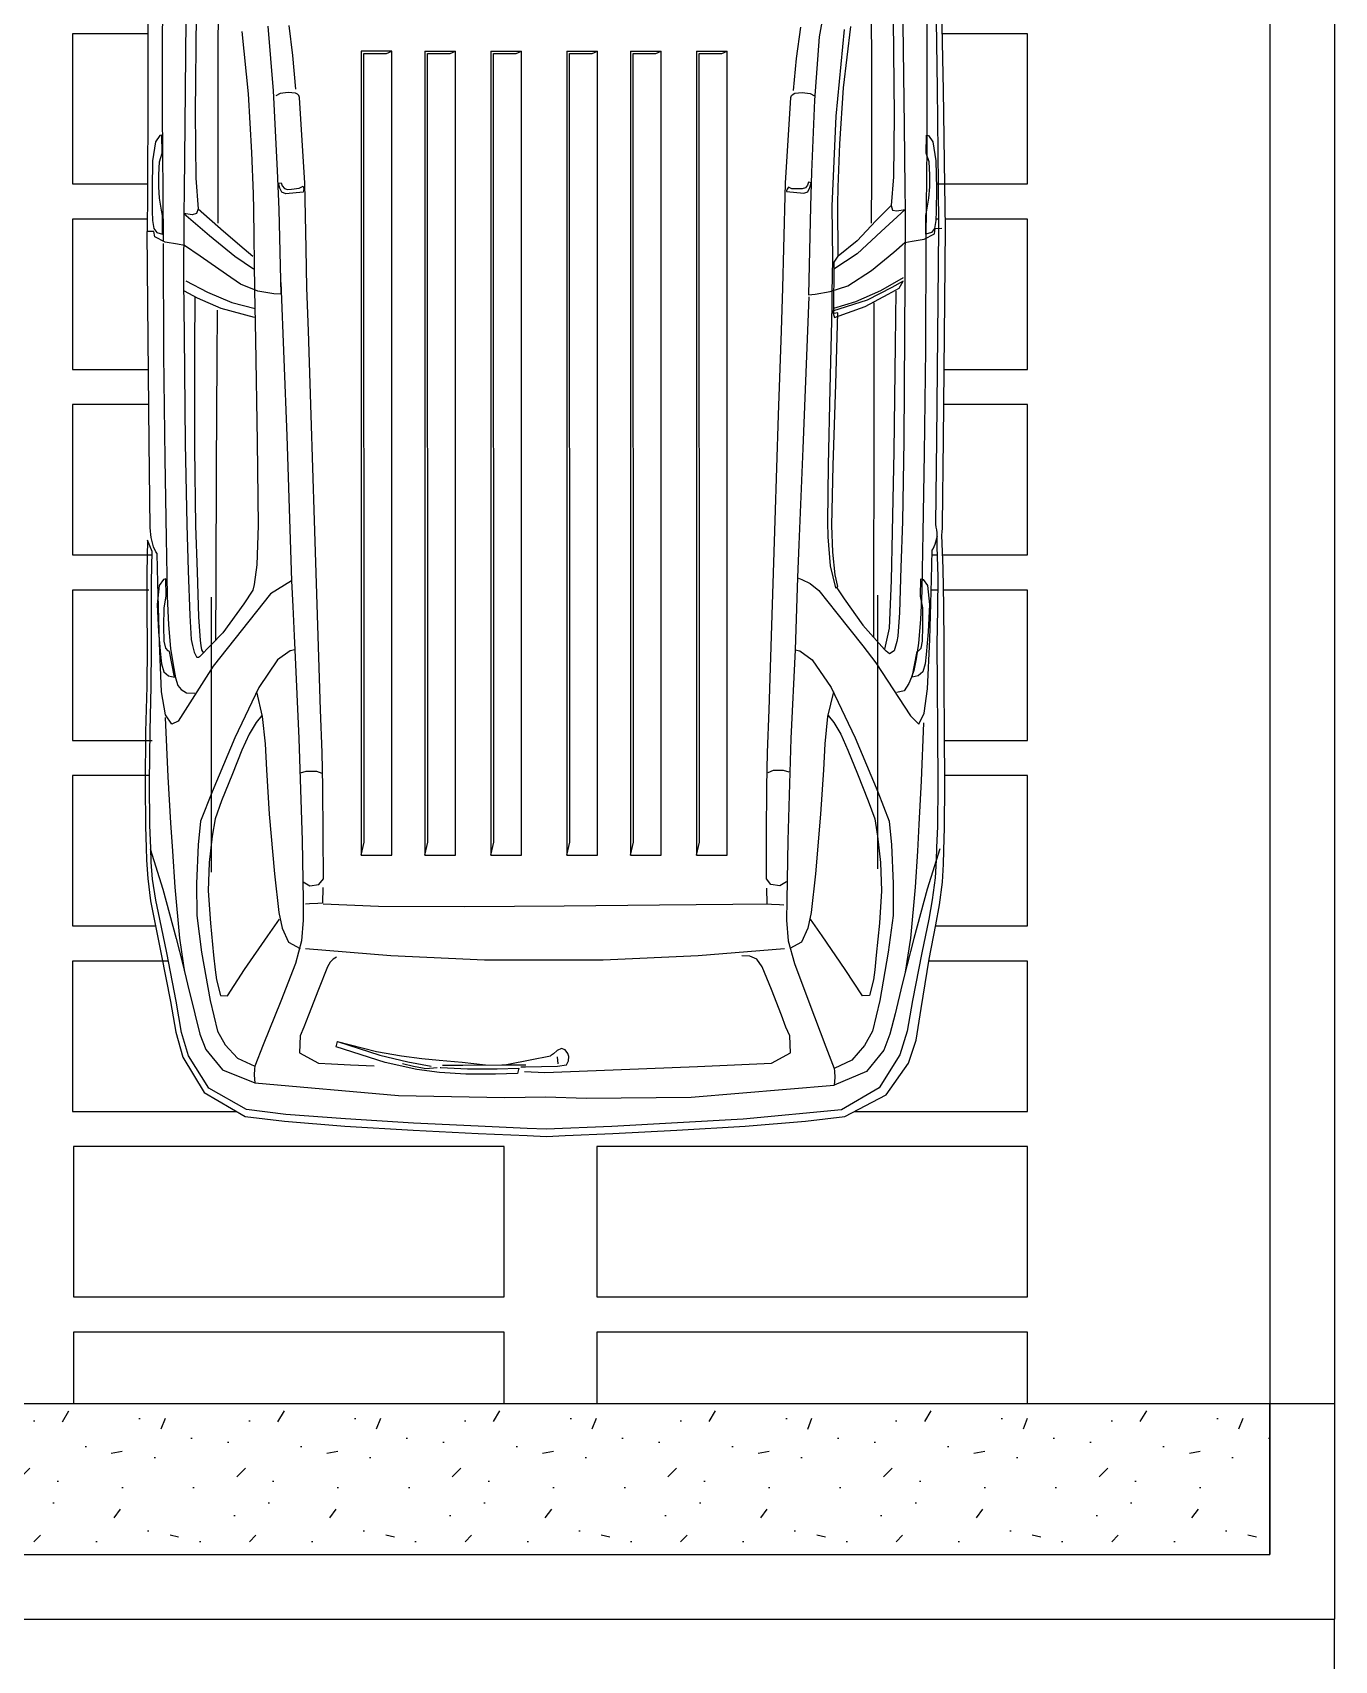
# Model space of a CAD drawing. Header units: millimetres. Extents: x -336 to -33, y -135 to 770.
# Drawn here: x -170.47 to -164.43, y 703.36 to 710.91 of the extents above; entities that cross this region are included whole.
import ezdxf

# ---------------------------------------------------------------- set-up
doc = ezdxf.new("R2010")
doc.units = ezdxf.units.MM
doc.header["$LTSCALE"] = 50
doc.header["$MEASUREMENT"] = 0
doc.layers.get('0').update_dxf_attribs({"linetype": 'CONTINUOUS'})
doc.layers.add('-HIDRO', color=8, linetype='CONTINUOUS')

# ---------------------------------------------------------------- blocks, each defined once
blk = doc.blocks.new('Austin Mini dessus')
at = {"color": 8, "flags": 128}
for points in [[(1.3693, 3.7967), (1.6304, 3.7968)], [(1.6304, 3.7968), (1.8484, 3.7979)], [(1.717, 3.7694), (1.7313, 3.7792)], [(1.7313, 3.7792), (1.7757, 3.7861)], [(1.7757, 3.7861), (1.8394, 3.7873)], [(1.8394, 3.7873), (1.8918, 3.7867)], [(1.8484, 3.7979), (1.9397, 3.7986)], [(1.8918, 3.7867), (1.9135, 3.786)], [(1.9135, 3.786), (1.9326, 3.7832)], [(1.9326, 3.7832), (1.942, 3.7759)], [(2.1078, 3.7972), (1.9397, 3.7986)], [(1.9397, 3.7828), (1.9397, 3.798)], [(1.952, 3.781), (1.9397, 3.7828)], [(1.942, 3.7759), (1.9455, 3.763)], [(1.9641, 3.7571), (1.952, 3.781)], [(2.4284, 3.7942), (2.1078, 3.7972)], [(2.6259, 3.7916), (2.4284, 3.7942)], [(2.6343, 3.7911), (2.6259, 3.7916)], [(2.642, 3.7903), (2.6343, 3.7911)], [(2.649, 3.7893), (2.642, 3.7903)], [(2.6704, 3.7837), (2.649, 3.7893)], [(2.6551, 3.7981), (2.7306, 3.7997)], [(2.6814, 3.7868), (2.6551, 3.7981)], [(2.6822, 3.7782), (2.6704, 3.7837)], [(2.7507, 3.7887), (2.6814, 3.7868)], [(2.6858, 3.7757), (2.6822, 3.7782)], [(2.7538, 3.7741), (2.6858, 3.7757)], [(2.7306, 3.7997), (2.8147, 3.7991)], [(2.8237, 3.7886), (2.7507, 3.7887)], [(2.7598, 3.7709), (2.8041, 3.7753)], [(2.8041, 3.7753), (2.8678, 3.772)], [(2.8147, 3.7991), (2.9021, 3.7984)], [(2.9048, 3.7882), (2.8237, 3.7886)], [(2.9021, 3.7984), (2.9944, 3.7997)], [(2.9951, 3.7894), (2.9048, 3.7882)], [(2.9944, 3.7997), (3.0997, 3.8021)], [(3.0966, 3.7917), (2.9951, 3.7894)], [(3.2164, 3.793), (3.0966, 3.7917)], [(3.0997, 3.8021), (3.2215, 3.8034)], [(3.316, 3.7921), (3.2164, 3.793)], [(3.2215, 3.8034), (3.3188, 3.8025)], [(3.3693, 3.7904), (3.316, 3.7921)], [(3.3188, 3.8025), (3.3675, 3.8008)], [(3.3675, 3.8008), (3.3972, 3.7998)], [(3.4015, 3.7895), (3.3693, 3.7904)], [(3.3706, 3.7916), (3.4639, 3.7624)], [(3.3972, 3.7998), (3.439, 3.7972)], [(3.4406, 3.7862), (3.4015, 3.7895)], [(3.439, 3.7972), (3.4912, 3.7905)], [(3.4894, 3.7783), (3.4406, 3.7862)], [(3.5334, 3.7691), (3.4894, 3.7783)], [(3.4912, 3.7905), (3.5375, 3.7819)], [(3.5375, 3.7819), (3.6147, 3.7659)], [(1.3135, 3.7616), (1.4923, 3.7636)], [(1.4923, 3.7636), (1.6691, 3.7637)], [(1.6691, 3.7637), (1.7492, 3.7633)], [(1.716, 3.7644), (1.717, 3.7694)], [(1.7576, 3.764), (1.716, 3.7644)], [(1.7492, 3.7633), (1.9626, 3.7616)], [(1.7781, 3.7702), (1.7576, 3.764)], [(1.8082, 3.7719), (1.7781, 3.7702)], [(1.8354, 3.7719), (1.8082, 3.7719)], [(1.8622, 3.7696), (1.8354, 3.7719)], [(1.8896, 3.7653), (1.8622, 3.7696)], [(1.9022, 3.763), (1.8896, 3.7653)], [(1.9455, 3.763), (1.9022, 3.763)], [(1.9688, 3.7285), (1.9641, 3.7571)], [(1.9674, 3.7618), (2.2252, 3.7604)], [(2.2252, 3.7604), (2.4664, 3.7574)], [(2.4664, 3.7574), (2.6503, 3.7544)], [(2.6503, 3.7544), (2.7365, 3.753)], [(2.7365, 3.753), (2.7855, 3.7519)], [(2.7449, 3.7554), (2.7458, 3.7609)], [(2.7845, 3.7544), (2.7449, 3.7554)], [(2.7458, 3.7609), (2.7598, 3.7709)], [(2.8931, 3.7702), (2.7538, 3.7741)], [(2.8122, 3.7594), (2.7845, 3.7544)], [(2.7855, 3.7519), (2.851, 3.7488)], [(2.8551, 3.7596), (2.8122, 3.7594)], [(2.851, 3.7488), (2.9058, 3.7442)], [(2.8891, 3.7588), (2.8551, 3.7596)], [(2.8678, 3.772), (2.9199, 3.7677)], [(2.9053, 3.7556), (2.8891, 3.7588)], [(3.0069, 3.7651), (2.8931, 3.7702)], [(2.9118, 3.7497), (2.9053, 3.7556)], [(2.9058, 3.7442), (2.9441, 3.7386)], [(2.913, 3.7465), (2.9118, 3.7497)], [(2.9725, 3.7349), (2.913, 3.7465)], [(2.9199, 3.7677), (2.9416, 3.7655)], [(2.9416, 3.7655), (2.9606, 3.76)], [(2.9441, 3.7386), (2.9744, 3.7329)], [(2.9606, 3.76), (2.9698, 3.7493)], [(2.9698, 3.7493), (2.9725, 3.7349)], [(3.0599, 3.7557), (3.0069, 3.7651)], [(3.0819, 3.7412), (3.0599, 3.7557)], [(3.0661, 3.7568), (3.2036, 3.7505)], [(3.0743, 3.7267), (3.0819, 3.7412)], [(3.2036, 3.7505), (3.3106, 3.7441)], [(3.3106, 3.7441), (3.3759, 3.7402)], [(3.3759, 3.7402), (3.4593, 3.7344)], [(3.4639, 3.7624), (3.5784, 3.7316)], [(3.6119, 3.753), (3.5334, 3.7691)], [(3.7239, 3.7317), (3.6119, 3.753)], [(3.6147, 3.7659), (3.7245, 3.7448)], [(3.7245, 3.7448), (3.7958, 3.7324)], [(1.4484, 3.7087), (1.6921, 3.7115)], [(1.6921, 3.7115), (1.8449, 3.713)], [(1.8449, 3.713), (1.8979, 3.7134)], [(1.8979, 3.7134), (2.0543, 3.714)], [(1.8979, 3.7134), (1.9484, 3.6539)], [(1.9009, 3.6943), (1.8979, 3.7134)], [(1.9715, 3.7117), (1.9688, 3.7285)], [(1.9964, 3.6756), (1.9715, 3.7117)], [(2.0537, 3.7091), (2.0796, 3.6584)], [(2.0543, 3.714), (2.1798, 3.7129)], [(2.094, 3.6816), (2.0773, 3.7122)], [(2.1798, 3.7129), (2.4309, 3.7103)], [(2.4309, 3.7103), (2.6188, 3.7069)], [(2.6188, 3.7069), (2.7259, 3.7034)], [(2.7259, 3.7034), (2.8298, 3.6998)], [(2.8298, 3.6998), (2.8852, 3.6963)], [(2.9469, 3.6452), (3.0743, 3.7267)], [(2.9744, 3.7329), (2.9916, 3.7274)], [(2.9916, 3.7274), (3.001, 3.7198)], [(3.001, 3.7198), (3.0087, 3.7071)], [(3.0087, 3.7071), (3.01, 3.6884)], [(3.4593, 3.7344), (3.5777, 3.7235)], [(3.5777, 3.7235), (3.6563, 3.7118)], [(3.5784, 3.7316), (3.6421, 3.7153)], [(3.6421, 3.7153), (3.6846, 3.7048)], [(3.6846, 3.7048), (3.7528, 3.688)], [(3.7964, 3.7192), (3.7239, 3.7317)], [(3.7958, 3.7324), (3.8536, 3.716)], [(3.8504, 3.7028), (3.7964, 3.7192)], [(3.9251, 3.6552), (3.8504, 3.7028)], [(3.8536, 3.716), (3.9358, 3.6662)], [(1.4355, 3.6849), (1.6643, 3.6871)], [(1.6643, 3.6871), (1.816, 3.6859)], [(1.816, 3.6859), (1.8868, 3.6804)], [(1.8868, 3.6804), (1.8979, 3.6843)], [(1.8868, 3.6804), (1.9382, 3.6219)], [(1.8979, 3.6843), (1.9009, 3.6943)], [(2.0389, 3.6143), (1.9964, 3.6756)], [(2.0918, 3.6884), (2.2083, 3.6887)], [(2.1175, 3.6272), (2.094, 3.6816)], [(2.2083, 3.6887), (2.4426, 3.6885)], [(2.4426, 3.6885), (2.6215, 3.6864)], [(2.6215, 3.6864), (2.7286, 3.6829)], [(2.7286, 3.6829), (2.8326, 3.6793)], [(2.8326, 3.6793), (2.8879, 3.6758)], [(2.8698, 3.6229), (2.9257, 3.6769)], [(2.8852, 3.6963), (2.8995, 3.6935)], [(2.8879, 3.6758), (2.8994, 3.674)], [(2.8994, 3.674), (2.9094, 3.6722)], [(2.8995, 3.6935), (2.9148, 3.6898)], [(2.9094, 3.6722), (2.9171, 3.6679)], [(2.9148, 3.6898), (2.9254, 3.6845)], [(2.9269, 3.6823), (2.9254, 3.6845)], [(2.9257, 3.6769), (2.9271, 3.6797)], [(2.9271, 3.6797), (2.9269, 3.6823)], [(3.2381, 3.6482), (3.3067, 3.6745)], [(3.3067, 3.6745), (3.361, 3.68)], [(3.361, 3.68), (3.4507, 3.6839)], [(3.4507, 3.6839), (3.525, 3.6834)], [(3.525, 3.6834), (3.6102, 3.6722)], [(3.6102, 3.6722), (3.7219, 3.6526)], [(3.7528, 3.688), (3.8, 3.6763)], [(3.8, 3.6763), (3.8361, 3.6624)], [(3.8361, 3.6624), (3.8831, 3.6237)], [(3.9358, 3.6662), (3.9909, 3.5714)], [(1.2235, 3.6328), (1.5547, 3.6348)], [(1.5547, 3.6348), (1.8149, 3.6349)], [(1.8149, 3.6349), (1.9203, 3.6346)], [(1.9484, 3.6539), (1.9968, 3.5949)], [(2.0796, 3.6584), (2.1036, 3.6021)], [(2.1391, 3.55), (2.1175, 3.6272)], [(2.1218, 3.6365), (2.2347, 3.637)], [(2.2347, 3.637), (2.4865, 3.6382)], [(2.4865, 3.6382), (2.7473, 3.6393)], [(2.7473, 3.6393), (2.8869, 3.6399)], [(2.7793, 3.5129), (2.9469, 3.6452)], [(2.7871, 3.6502), (3.4246, 3.6502)], [(3.1134, 3.5955), (3.2381, 3.6482)], [(3.1969, 3.6007), (3.2592, 3.6259)], [(3.2592, 3.6259), (3.3014, 3.6408)], [(3.3014, 3.6408), (3.3411, 3.6477)], [(3.3411, 3.6477), (3.4025, 3.6546)], [(3.4025, 3.6546), (3.4682, 3.6568)], [(3.4682, 3.6568), (3.5432, 3.6518)], [(3.5432, 3.6518), (3.6174, 3.6446)], [(3.6174, 3.6446), (3.651, 3.6408)], [(3.651, 3.6408), (3.6741, 3.6378)], [(3.6741, 3.6378), (3.7107, 3.6285)], [(3.7107, 3.6285), (3.7113, 3.6124)], [(3.7219, 3.6526), (3.793, 3.6355)], [(3.793, 3.6355), (3.8251, 3.6178)], [(3.8831, 3.6237), (3.9133, 3.5491)], [(3.9748, 3.5682), (3.9251, 3.6552)], [(1.9382, 3.6219), (1.9794, 3.5737)], [(1.9968, 3.5949), (2.0262, 3.5518)], [(2.0615, 3.5818), (2.0389, 3.6143)], [(2.1036, 3.6021), (2.1179, 3.5483)], [(2.8029, 3.5745), (2.8698, 3.6229)], [(2.9962, 3.5397), (3.1134, 3.5955)], [(3.1417, 3.5787), (3.1969, 3.6007)], [(3.7113, 3.6124), (3.6503, 3.5725)], [(3.8251, 3.6178), (3.8563, 3.5892)], [(3.8563, 3.5892), (3.8742, 3.5491)], [(1.4755, 3.5794), (1.6204, 3.564)], [(1.6204, 3.564), (1.7565, 3.5569)], [(1.7565, 3.5569), (1.8523, 3.5529)], [(1.8523, 3.5529), (1.8885, 3.5517)], [(1.8885, 3.5517), (2.0756, 3.55)], [(1.9794, 3.5737), (1.9962, 3.5536)], [(2.0778, 3.5418), (2.0615, 3.5818)], [(2.0756, 3.55), (2.1906, 3.5477)], [(2.712, 3.5443), (2.7579, 3.5502)], [(2.7579, 3.5502), (2.7705, 3.5534)], [(2.7705, 3.5534), (2.8029, 3.5745)], [(3.0778, 3.5457), (3.1044, 3.562)], [(3.1044, 3.562), (3.1417, 3.5787)], [(3.6503, 3.5725), (3.5724, 3.5187)], [(3.8253, 3.5293), (3.8742, 3.5491)], [(3.8742, 3.5491), (3.8804, 3.5498)], [(3.8804, 3.5498), (3.8953, 3.5506)], [(3.8953, 3.5506), (3.9133, 3.5491)], [(3.9133, 3.5491), (3.9421, 3.2156)], [(3.9862, 3.4773), (3.9748, 3.5682)], [(3.9909, 3.5714), (4.0023, 3.48)], [(1.4635, 3.5186), (1.6129, 3.5061)], [(2.0837, 3.5046), (2.0778, 3.5418)], [(2.1906, 3.5477), (2.4267, 3.5434)], [(2.4267, 3.5434), (2.6206, 3.5411)], [(2.6206, 3.5411), (2.712, 3.5443)], [(2.7489, 3.4635), (2.7793, 3.5129)], [(2.9326, 3.496), (2.9962, 3.5397)], [(3.0068, 3.545), (3.0636, 3.5315)], [(3.0618, 3.5326), (3.0778, 3.5457)], [(3.0636, 3.5315), (3.1275, 3.5247)], [(3.1275, 3.5247), (3.1878, 3.5219)], [(3.1878, 3.5219), (3.29, 3.5153)], [(3.29, 3.5153), (3.4288, 3.5036)], [(3.5724, 3.5187), (3.5339, 3.4917)], [(3.7236, 3.4885), (3.8253, 3.5293)], [(1.6129, 3.5061), (1.7979, 3.497)], [(1.6169, 3.4714), (1.619, 3.4901)], [(1.619, 3.4901), (1.6245, 3.4999)], [(1.7979, 3.497), (1.8885, 3.4935)], [(1.8276, 3.494), (1.8263, 3.4879)], [(1.8263, 3.4879), (1.8336, 3.4853)], [(1.8388, 3.4912), (1.8276, 3.494)], [(1.8336, 3.4853), (1.8396, 3.4804)], [(1.8484, 3.4859), (1.8388, 3.4912)], [(1.8396, 3.4804), (1.8416, 3.4732)], [(1.8416, 3.4732), (1.8409, 3.4637)], [(1.8478, 3.437), (1.8517, 3.4767)], [(1.8517, 3.4767), (1.8484, 3.4859)], [(1.8885, 3.4935), (2.0844, 3.4883)], [(2.0579, 3.4882), (2.4134, 3.475)], [(2.0844, 3.4883), (2.0837, 3.5046)], [(2.4134, 3.475), (2.6537, 3.4666)], [(2.9113, 3.4668), (2.9326, 3.496)], [(3.4288, 3.5036), (3.5179, 3.4935)], [(3.5179, 3.4935), (3.5549, 3.4854)], [(3.5549, 3.4854), (3.5868, 3.4709)], [(3.6368, 3.4545), (3.7236, 3.4885)], [(3.9969, 3.3387), (3.9862, 3.4773)], [(4.0023, 3.48), (4.0132, 3.3405)], [(1.462, 3.47), (1.5309, 3.4613)], [(1.5309, 3.4613), (1.6094, 3.4548)], [(1.6186, 3.4546), (1.6169, 3.4714)], [(1.6207, 3.4502), (1.6186, 3.4546)], [(1.6242, 3.4468), (1.6207, 3.4502)], [(1.6285, 3.4452), (1.6242, 3.4468)], [(1.8272, 3.4328), (1.6285, 3.4452)], [(1.8386, 3.4462), (1.8339, 3.4369)], [(1.8339, 3.4369), (1.8395, 3.4349)], [(1.8409, 3.4637), (1.8386, 3.4462)], [(1.8395, 3.4349), (1.8452, 3.4359)], [(1.8452, 3.4359), (1.8478, 3.437)], [(2.6537, 3.4666), (2.7489, 3.4635)], [(2.7489, 3.4635), (2.8086, 3.4608)], [(2.8086, 3.4608), (2.8767, 3.4577)], [(2.8767, 3.4577), (2.9092, 3.4563)], [(2.9092, 3.4563), (2.9113, 3.4668)], [(2.9092, 3.4563), (3.1149, 3.4465)], [(3.1149, 3.4465), (3.3513, 3.4394)], [(3.1945, 3.4428), (3.1904, 3.4299)], [(3.3513, 3.4394), (3.4895, 3.4367)], [(3.4471, 3.4365), (3.4563, 3.4213)], [(3.4895, 3.4367), (3.5356, 3.4366)], [(3.5356, 3.4366), (3.5836, 3.4404)], [(3.5836, 3.4404), (3.6368, 3.4545)], [(3.5868, 3.4709), (3.6013, 3.4438)], [(3.756, 3.4243), (3.7841, 3.435)], [(3.7841, 3.435), (3.8045, 3.444)], [(3.8045, 3.444), (3.8435, 3.4455)], [(3.8435, 3.4455), (3.8675, 3.4012)], [(1.9786, 3.4297), (1.8272, 3.4328)], [(2.0699, 3.4284), (1.9786, 3.4297)], [(2.1695, 3.4247), (2.0699, 3.4284)], [(2.3653, 3.4184), (2.1695, 3.4247)], [(2.6091, 3.4106), (2.3653, 3.4184)], [(2.8528, 3.4028), (2.6091, 3.4106)], [(3.0481, 3.3965), (2.8528, 3.4028)], [(3.1904, 3.4299), (3.1906, 3.4059)], [(3.1906, 3.4059), (3.1955, 3.3932)], [(3.4534, 3.4004), (3.4403, 3.3899)], [(3.4563, 3.4213), (3.4534, 3.4004)], [(3.4969, 3.3921), (3.4973, 3.4027)], [(3.4973, 3.4027), (3.4982, 3.4219)], [(3.4982, 3.4219), (3.4986, 3.4312)], [(3.6013, 3.4314), (3.6181, 3.2335)], [(3.6439, 3.38), (3.6968, 3.4013)], [(3.6968, 3.4013), (3.756, 3.4243)], [(3.8675, 3.4012), (3.8692, 3.3713)], [(3.147, 3.3929), (3.0481, 3.3965)], [(3.2267, 3.3909), (3.147, 3.3929)], [(3.3378, 3.39), (3.2267, 3.3909)], [(3.4403, 3.3899), (3.3378, 3.39)], [(3.4605, 3.391), (3.4969, 3.3921)], [(3.4984, 3.3906), (3.5032, 3.2619)], [(3.6215, 3.3593), (3.6261, 3.3671)], [(3.6261, 3.3671), (3.6334, 3.3741)], [(3.6334, 3.3741), (3.6439, 3.38)], [(3.8294, 3.3605), (3.8176, 3.3569)], [(3.8656, 3.2467), (3.8294, 3.3605)], [(3.8692, 3.3713), (3.8712, 3.3271)], [(3.8176, 3.3569), (3.8402, 3.2669)], [(3.8176, 3.3569), (3.8491, 3.259)], [(3.8712, 3.3271), (3.8736, 3.2722)], [(4.0064, 3.181), (3.9969, 3.3387)], [(4.0132, 3.3405), (4.0227, 3.1819)], [(1.521, 3.3024), (3.3849, 3.3024)], [(1.521, 3.2314), (1.521, 3.3024)], [(3.3552, 3.2953), (1.5269, 3.296)], [(1.5269, 3.296), (1.5269, 3.2434)], [(3.3849, 3.3024), (3.3552, 3.2953)], [(3.3849, 3.3024), (3.3849, 3.2314)], [(3.5032, 3.2619), (3.5043, 3.0618)], [(3.8402, 3.2669), (3.8508, 3.2084)], [(3.8491, 3.259), (3.8648, 3.1939)], [(3.8822, 3.1732), (3.8656, 3.2467)], [(1.5269, 3.2434), (1.521, 3.2314)], [(3.3849, 3.2314), (1.521, 3.2314)], [(3.6181, 3.2335), (3.6277, 3.0159)], [(3.8508, 3.2084), (3.8565, 3.1612)], [(3.9421, 3.2156), (3.9474, 2.9699)], [(3.8648, 3.1939), (3.8741, 3.1401)], [(3.868, 3.2065), (3.8741, 3.1805)], [(3.8741, 3.1805), (3.8782, 3.1603)], [(3.8893, 3.1208), (3.8822, 3.1732)], [(4.0139, 3.0308), (4.0064, 3.181)], [(4.0227, 3.1819), (4.0303, 3.0312)], [(1.521, 3.1548), (3.3849, 3.1548)], [(1.521, 3.1548), (3.3849, 3.1548)], [(1.521, 3.1548), (1.521, 3.0837)], [(3.3552, 3.1477), (1.5269, 3.1484)], [(1.5269, 3.1484), (1.5269, 3.0958)], [(3.3849, 3.1548), (3.3552, 3.1477)], [(3.3849, 3.1548), (3.3849, 3.0838)], [(3.8565, 3.1612), (3.8604, 3.1213)], [(3.8797, 3.1523), (3.8778, 3.1263)], [(3.8782, 3.1603), (3.8797, 3.1523)], [(1.5269, 3.0958), (1.521, 3.0837)], [(3.8604, 3.1213), (3.8653, 3.0676)], [(3.8718, 3.1136), (3.8718, 3.0663)], [(3.8772, 3.1193), (3.8773, 3.1186)], [(3.8773, 3.1186), (3.8774, 3.1179)], [(3.8774, 3.1179), (3.8775, 3.1172)], [(3.8775, 3.1172), (3.8809, 3.056)], [(3.8927, 3.0595), (3.8893, 3.1208)], [(3.3849, 3.0838), (1.521, 3.0838)], [(3.5043, 3.0618), (3.503, 2.8311)], [(3.8653, 3.0676), (3.8715, 3.0137)], [(3.8718, 3.0663), (3.8715, 2.9763)], [(3.8927, 2.9903), (3.8927, 3.0595)], [(3.8809, 3.056), (3.8809, 2.9867)], [(4.019, 2.9175), (4.0139, 3.0308)], [(4.0303, 3.0312), (4.0353, 2.9173)], [(1.521, 3.0018), (3.3849, 3.0018)], [(1.521, 3.0018), (1.521, 2.9307)], [(1.521, 3.0017), (3.3849, 3.0017)], [(3.3552, 2.9947), (1.5269, 2.9954)], [(1.5269, 2.9954), (1.5269, 2.9427)], [(3.3849, 3.0017), (3.3552, 2.9947)], [(3.3849, 3.0018), (3.3849, 2.9307)], [(3.6277, 3.0159), (3.6279, 2.8795)], [(3.8809, 2.9867), (3.8793, 2.9363)], [(3.8911, 2.9399), (3.8927, 2.9903)], [(3.8717, 2.9689), (3.8581, 2.9022)], [(3.8715, 2.9763), (3.8713, 2.9207)], [(3.9474, 2.9699), (3.9456, 2.8742)], [(1.5269, 2.9427), (1.521, 2.9307)], [(3.3849, 2.9307), (1.521, 2.9307)], [(3.8763, 2.9214), (3.8745, 2.8469)], [(3.8764, 2.9319), (3.8763, 2.9214)], [(3.8793, 2.9363), (3.8911, 2.9399)], [(3.8871, 2.9232), (3.8888, 2.876)], [(4.0208, 2.8728), (4.019, 2.9175)], [(4.0353, 2.9173), (4.0372, 2.8721)], [(3.6279, 2.8795), (3.6277, 2.7413)], [(3.8521, 2.8707), (3.8507, 2.8629)], [(3.8581, 2.9022), (3.8521, 2.8707)], [(3.8888, 2.876), (3.8844, 2.7575)], [(3.9456, 2.8742), (3.9489, 2.78)], [(4.0141, 2.7205), (4.0208, 2.8728)], [(4.0372, 2.8721), (4.0353, 2.829)], [(3.503, 2.8311), (3.5007, 2.6103)], [(3.8333, 2.8378), (3.8378, 2.8476)], [(3.8369, 2.8289), (3.8333, 2.8378)], [(3.8378, 2.8476), (3.8458, 2.8564)], [(3.8458, 2.8564), (3.8507, 2.8629)], [(3.8688, 2.8456), (3.8527, 2.8468)], [(3.8745, 2.8469), (3.8712, 2.8257)], [(1.521, 2.8252), (3.3849, 2.8252)], [(1.521, 2.8252), (3.3849, 2.8252)], [(1.521, 2.8252), (1.521, 2.7541)], [(3.3552, 2.8181), (1.5269, 2.8188)], [(1.5269, 2.8188), (1.5269, 2.7662)], [(3.3849, 2.8252), (3.3552, 2.8181)], [(3.3849, 2.8252), (3.3849, 2.7542)], [(3.8449, 2.8226), (3.8369, 2.8289)], [(3.8518, 2.8207), (3.8449, 2.8226)], [(3.8621, 2.821), (3.8518, 2.8207)], [(3.8712, 2.8257), (3.8621, 2.821)], [(4.0353, 2.829), (4.0303, 2.7187)], [(1.5269, 2.7662), (1.521, 2.7541)], [(3.8844, 2.7575), (3.8754, 2.5224)], [(3.9489, 2.78), (3.9462, 2.5372)], [(3.3849, 2.7542), (1.521, 2.7542)], [(3.6277, 2.7413), (3.6181, 2.5203)], [(3.9974, 2.4164), (4.0141, 2.7205)], [(4.0303, 2.7187), (4.0227, 2.5701)], [(1.521, 2.6777), (3.3849, 2.6777)], [(1.521, 2.6777), (1.521, 2.6065)], [(1.521, 2.6776), (3.3849, 2.6776)], [(3.3552, 2.6705), (1.5269, 2.6712)], [(1.5269, 2.6712), (1.5269, 2.6186)], [(3.3849, 2.6776), (3.3552, 2.6705)], [(3.3849, 2.6777), (3.3849, 2.6066)], [(1.5269, 2.6186), (1.521, 2.6065)], [(3.3849, 2.6066), (1.521, 2.6066)], [(3.5007, 2.6103), (3.4987, 2.4401)], [(4.0227, 2.5701), (4.0132, 2.4114)], [(3.9462, 2.5372), (3.9187, 2.2052)], [(1.521, 2.5246), (3.3849, 2.5246)], [(1.521, 2.5246), (3.3849, 2.5246)], [(1.521, 2.5246), (1.521, 2.4535)], [(3.3552, 2.5175), (1.5269, 2.5182)], [(1.5269, 2.5182), (1.5269, 2.4656)], [(3.3849, 2.5246), (3.3552, 2.5175)], [(3.3849, 2.5246), (3.3849, 2.4536)], [(3.6181, 2.5203), (3.6013, 2.3205)], [(3.8754, 2.5224), (3.8675, 2.3507)], [(1.5269, 2.4656), (1.521, 2.4535)], [(3.3849, 2.4536), (1.521, 2.4536)], [(3.4987, 2.4401), (3.4984, 2.3614)], [(3.6192, 2.401), (3.619, 2.419)], [(3.9754, 2.1881), (3.9974, 2.4164)], [(3.6261, 2.3848), (3.6192, 2.401)], [(3.6439, 2.372), (3.6261, 2.3848)], [(4.0132, 2.4114), (4.0023, 2.272)], [(2.6091, 2.3418), (2.3653, 2.3341)], [(2.8528, 2.3496), (2.6091, 2.3418)], [(3.0481, 2.356), (2.8528, 2.3496)], [(3.147, 2.3596), (3.0481, 2.356)], [(3.2267, 2.3616), (3.147, 2.3596)], [(3.189, 2.3226), (3.1892, 2.3465)], [(3.1892, 2.3465), (3.1942, 2.3592)], [(3.3378, 2.3625), (3.2267, 2.3616)], [(3.4403, 2.3625), (3.3378, 2.3625)], [(3.4534, 2.352), (3.4403, 2.3625)], [(3.4563, 2.3312), (3.4534, 2.352)], [(3.462, 2.3625), (3.4984, 2.3614)], [(3.4984, 2.3614), (3.4988, 2.3509)], [(3.4988, 2.3509), (3.4997, 2.3317)], [(3.6968, 2.3507), (3.6439, 2.372)], [(3.756, 2.3277), (3.6968, 2.3507)], [(3.8675, 2.3507), (3.8435, 2.3065)], [(1.6242, 2.304), (1.6207, 2.3005)], [(1.6285, 2.3056), (1.6242, 2.304)], [(1.8272, 2.3184), (1.6285, 2.3056)], [(1.9786, 2.3223), (1.8272, 2.3184)], [(1.8366, 2.3114), (1.8412, 2.3145)], [(1.8403, 2.3032), (1.8366, 2.3114)], [(1.8406, 2.2877), (1.8403, 2.3032)], [(1.8412, 2.3145), (1.8449, 2.3155)], [(1.8449, 2.3155), (1.8464, 2.3155)], [(1.8464, 2.3155), (1.8503, 2.2758)], [(2.0699, 2.3241), (1.9786, 2.3223)], [(2.1695, 2.3277), (2.0699, 2.3241)], [(2.3653, 2.3341), (2.1695, 2.3277)], [(2.9092, 2.2957), (3.1149, 2.3055)], [(3.1149, 2.3055), (3.3513, 2.3125)], [(3.1931, 2.3097), (3.189, 2.3226)], [(3.3513, 2.3125), (3.4895, 2.3152)], [(3.4471, 2.3159), (3.4563, 2.3312)], [(3.4895, 2.3152), (3.5356, 2.3154)], [(3.4997, 2.3317), (3.5002, 2.3223)], [(3.5356, 2.3154), (3.5836, 2.3116)], [(3.5836, 2.3116), (3.6368, 2.2975)], [(3.5868, 2.2811), (3.6013, 2.3081)], [(3.7841, 2.317), (3.756, 2.3277)], [(3.8045, 2.308), (3.7841, 2.317)], [(3.8435, 2.3065), (3.8045, 2.308)], [(1.4655, 2.2834), (1.5384, 2.2936)], [(1.5384, 2.2936), (1.6121, 2.3001)], [(1.6186, 2.2962), (1.6169, 2.2793)], [(1.6169, 2.2793), (1.619, 2.2606)], [(1.6207, 2.3005), (1.6186, 2.2962)], [(1.825, 2.2645), (1.8322, 2.2671)], [(1.8262, 2.2584), (1.825, 2.2645)], [(1.8322, 2.2671), (1.8383, 2.272)], [(1.847, 2.2665), (1.8375, 2.2613)], [(1.8383, 2.272), (1.8402, 2.2793)], [(1.8402, 2.2793), (1.8406, 2.2877)], [(1.8503, 2.2758), (1.847, 2.2665)], [(2.0905, 2.2638), (2.4428, 2.2777)], [(2.4428, 2.2777), (2.6647, 2.2869)], [(2.6647, 2.2869), (2.7418, 2.2903)], [(2.7418, 2.2903), (2.9092, 2.2957)], [(2.7431, 2.2881), (2.7462, 2.2798)], [(2.7462, 2.2798), (2.7556, 2.2611)], [(2.9092, 2.2957), (2.9113, 2.2851)], [(2.9113, 2.2851), (2.9326, 2.256)], [(3.5179, 2.2584), (3.5549, 2.2666)], [(3.5549, 2.2666), (3.5868, 2.2811)], [(3.6368, 2.2975), (3.725, 2.2641)], [(4.0023, 2.272), (3.9909, 2.1805)], [(1.3891, 2.2224), (1.4881, 2.2396)], [(1.4881, 2.2396), (1.6349, 2.2506)], [(1.619, 2.2606), (1.6245, 2.2509)], [(1.6349, 2.2506), (1.8016, 2.2577)], [(1.8016, 2.2577), (1.881, 2.2603)], [(1.8375, 2.2613), (1.8262, 2.2584)], [(1.881, 2.2603), (2.0858, 2.2644)], [(2.0844, 2.2494), (2.0784, 2.2142)], [(2.0858, 2.2644), (2.0844, 2.2494)], [(2.7556, 2.2611), (2.7718, 2.2409)], [(2.7718, 2.2409), (2.8239, 2.1987)], [(2.9326, 2.256), (2.9962, 2.2123)], [(3.0636, 2.2205), (3.1275, 2.2272)], [(3.1275, 2.2272), (3.1878, 2.23)], [(3.1878, 2.23), (3.29, 2.2366)], [(3.29, 2.2366), (3.4288, 2.2483)], [(3.4288, 2.2483), (3.5179, 2.2584)], [(3.5724, 2.2333), (3.5339, 2.2602)], [(3.6503, 2.1795), (3.5724, 2.2333)], [(3.725, 2.2641), (3.8293, 2.2244)], [(1.4713, 2.1819), (1.6721, 2.2014)], [(1.7357, 2.1921), (1.606, 2.1833)], [(1.6721, 2.2014), (1.8808, 2.2103)], [(1.8362, 2.1961), (1.7357, 2.1921)], [(1.8766, 2.1969), (1.8362, 2.1961)], [(1.9967, 2.1959), (1.8766, 2.1969)], [(1.8808, 2.2103), (2.0035, 2.2094)], [(1.961, 2.1517), (1.9967, 2.1959)], [(1.9914, 2.152), (2.0269, 2.2058)], [(2.0102, 2.2055), (1.9967, 2.1959)], [(2.0035, 2.2094), (2.0815, 2.2103)], [(2.1294, 2.2062), (2.0102, 2.2055)], [(2.0784, 2.2142), (2.0651, 2.1737)], [(2.0815, 2.2103), (2.0895, 2.2105)], [(2.0895, 2.2105), (2.1118, 2.2109)], [(2.0987, 2.1289), (2.1242, 2.2089)], [(2.1021, 2.1554), (2.1177, 2.2065)], [(2.1118, 2.2109), (2.1463, 2.2115)], [(2.1389, 2.2041), (2.1134, 2.1336)], [(2.1242, 2.2089), (2.1389, 2.2041)], [(2.128, 2.1963), (2.1294, 2.2062)], [(2.2935, 2.2014), (2.128, 2.1963)], [(2.1463, 2.2115), (2.305, 2.215)], [(2.4818, 2.2073), (2.2935, 2.2014)], [(2.305, 2.215), (2.4809, 2.219)], [(2.4809, 2.219), (2.6134, 2.2208)], [(2.6213, 2.2106), (2.4818, 2.2073)], [(2.6134, 2.2208), (2.6469, 2.2196)], [(2.6829, 2.2085), (2.6213, 2.2106)], [(2.6469, 2.2196), (2.7143, 2.2143)], [(2.7355, 2.2029), (2.6829, 2.2085)], [(2.7143, 2.2143), (2.7654, 2.2024)], [(2.7627, 2.1969), (2.7355, 2.2029)], [(2.7654, 2.2024), (2.7627, 2.1969)], [(2.763, 2.2003), (2.7912, 2.1821)], [(2.8239, 2.1987), (2.9002, 2.139)], [(2.9962, 2.2123), (3.1134, 2.1564)], [(3.0068, 2.207), (3.0636, 2.2205)], [(3.0618, 2.2194), (3.0778, 2.2063)], [(3.0778, 2.2063), (3.1044, 2.19)], [(3.1044, 2.19), (3.1417, 2.1733)], [(3.8293, 2.2244), (3.8797, 2.2052)], [(3.8604, 2.1645), (3.8797, 2.2052)], [(3.8797, 2.2052), (3.8859, 2.2044)], [(3.8859, 2.2044), (3.9007, 2.2036)], [(3.8872, 2.13), (3.9187, 2.2052)], [(3.9007, 2.2036), (3.9187, 2.2052)], [(1.606, 2.1833), (1.4643, 2.1668)], [(1.9146, 2.1086), (1.961, 2.1517)], [(1.9396, 2.0961), (1.9914, 2.152)], [(2.0651, 2.1737), (2.0297, 2.1186)], [(2.0769, 2.098), (2.1021, 2.1554)], [(2.7912, 2.1821), (2.8517, 2.139)], [(3.1134, 2.1564), (3.2381, 2.1037)], [(3.1417, 2.1733), (3.1969, 2.1512)], [(3.7113, 2.1396), (3.6503, 2.1795)], [(3.8265, 2.1348), (3.8604, 2.1645)], [(3.9249, 2.1008), (3.9754, 2.1881)], [(3.9909, 2.1805), (3.9406, 2.0845)], [(1.216, 2.1209), (1.5491, 2.1189)], [(1.5491, 2.1189), (1.8129, 2.1188)], [(1.8129, 2.1188), (1.9203, 2.1191)], [(2.0297, 2.1186), (1.9872, 2.0669)], [(2.0692, 2.0713), (2.0987, 2.1289)], [(2.1134, 2.1336), (2.085, 2.08)], [(2.4742, 2.1134), (2.7383, 2.1137)], [(2.7383, 2.1137), (2.8794, 2.1139)], [(2.8517, 2.139), (2.9088, 2.0884)], [(2.9002, 2.139), (2.9394, 2.1086)], [(3.1969, 2.1512), (3.2592, 2.1261)], [(3.2592, 2.1261), (3.3014, 2.1112)], [(3.651, 2.1112), (3.6741, 2.1142)], [(3.6741, 2.1142), (3.7107, 2.1235)], [(3.7107, 2.1235), (3.7113, 2.1396)], [(3.7219, 2.0993), (3.793, 2.1165)], [(3.793, 2.1165), (3.8265, 2.1348)], [(3.8375, 2.0902), (3.8872, 2.13)], [(1.8792, 2.0733), (1.9146, 2.1086)], [(1.8882, 2.0405), (1.9396, 2.0961)], [(2.0471, 2.045), (2.0769, 2.098)], [(2.085, 2.08), (2.0706, 2.0548)], [(2.1047, 2.1129), (2.4742, 2.1134)], [(2.7481, 2.0732), (2.8587, 2.0775)], [(2.7825, 2.1047), (3.4166, 2.1047)], [(2.8587, 2.0775), (2.9076, 2.0883)], [(2.9122, 2.0845), (2.9088, 2.0884)], [(2.9115, 2.0664), (2.9182, 2.0768)], [(2.9154, 2.0806), (2.9122, 2.0845)], [(2.9182, 2.0768), (2.9154, 2.0806)], [(2.9394, 2.1086), (3.062, 2.0282)], [(3.2381, 2.1037), (3.3067, 2.0774)], [(3.3014, 2.1112), (3.3411, 2.1043)], [(3.3067, 2.0774), (3.361, 2.072)], [(3.3411, 2.1043), (3.4025, 2.0974)], [(3.4025, 2.0974), (3.4682, 2.0952)], [(3.4682, 2.0952), (3.5432, 2.1001)], [(3.525, 2.0686), (3.6102, 2.0798)], [(3.5432, 2.1001), (3.6174, 2.1074)], [(3.6102, 2.0798), (3.7219, 2.0993)], [(3.6174, 2.1074), (3.651, 2.1112)], [(3.8, 2.0757), (3.8375, 2.0902)], [(3.8485, 2.0526), (3.9249, 2.1008)], [(3.9406, 2.0845), (3.8672, 2.0324)], [(1.4497, 2.0682), (1.6696, 2.0663)], [(1.4588, 2.0461), (1.6944, 2.0429)], [(1.6696, 2.0663), (1.8124, 2.0677)], [(1.6944, 2.0429), (1.839, 2.0411)], [(1.8124, 2.0677), (1.8792, 2.0733)], [(1.839, 2.0411), (1.8882, 2.0405)], [(1.8792, 2.0733), (1.8898, 2.0695)], [(1.8917, 2.0596), (1.8882, 2.0405)], [(1.8882, 2.0405), (2.0521, 2.0412)], [(1.8898, 2.0695), (1.8917, 2.0596)], [(1.9647, 2.0412), (1.9618, 2.0246)], [(1.9872, 2.0669), (1.9647, 2.0412)], [(2.0521, 2.0412), (2.1763, 2.0418)], [(2.0542, 2.0453), (2.0692, 2.0713)], [(2.0706, 2.0548), (2.0542, 2.0453)], [(2.0774, 2.0623), (2.2014, 2.0637)], [(2.1763, 2.0418), (2.4248, 2.0438)], [(2.2014, 2.0637), (2.4493, 2.0668)], [(2.4248, 2.0438), (2.6113, 2.0468)], [(2.4493, 2.0668), (2.6356, 2.0705)], [(2.6113, 2.0468), (2.7183, 2.0504)], [(2.6356, 2.0705), (2.7481, 2.0732)], [(2.7183, 2.0504), (2.8223, 2.0539)], [(2.8223, 2.0539), (2.8776, 2.0574)], [(2.8776, 2.0574), (2.8901, 2.0597)], [(2.8901, 2.0597), (2.9115, 2.0664)], [(2.9874, 2.0323), (3.0039, 2.0429)], [(3.0039, 2.0429), (3.008, 2.0596)], [(3.361, 2.072), (3.4507, 2.0681)], [(3.4507, 2.0681), (3.525, 2.0686)], [(3.5777, 2.0285), (3.6563, 2.0402)], [(3.6421, 2.0366), (3.6846, 2.0471)], [(3.6846, 2.0471), (3.7528, 2.064)], [(3.7528, 2.064), (3.8, 2.0757)], [(3.7937, 2.0359), (3.8485, 2.0526)], [(1.9618, 2.0246), (1.9568, 1.9964)], [(2.638, 1.9996), (2.7242, 2.001)], [(2.7242, 2.001), (2.7732, 2.0021)], [(2.7845, 2.0049), (2.7449, 2.0039)], [(2.7449, 2.0039), (2.7458, 1.9984)], [(2.7732, 2.0021), (2.8386, 2.0052)], [(2.8122, 1.9999), (2.7845, 2.0049)], [(2.8386, 2.0052), (2.8935, 2.0098)], [(2.8891, 2.0005), (2.8551, 1.9997)], [(2.9053, 2.0037), (2.8891, 2.0005)], [(2.8935, 2.0098), (2.9302, 2.0151)], [(2.9118, 2.0096), (2.9053, 2.0037)], [(2.913, 2.0128), (2.9118, 2.0096)], [(2.9725, 2.0244), (2.913, 2.0128)], [(2.9302, 2.0151), (2.9574, 2.0204)], [(2.9574, 2.0204), (2.9729, 2.0257)], [(2.9606, 1.9993), (2.9698, 2.01)], [(2.9698, 2.01), (2.9725, 2.0244)], [(2.9729, 2.0257), (2.9874, 2.0323)], [(3.0814, 2.0091), (3.0563, 1.9962)], [(3.062, 2.0282), (3.0814, 2.0091)], [(3.0784, 1.9981), (3.2127, 2.0036)], [(3.2127, 2.0036), (3.3138, 2.0086)], [(3.3138, 2.0086), (3.3759, 2.0118)], [(3.3759, 2.0118), (3.4593, 2.0176)], [(3.4593, 2.0176), (3.5777, 2.0285)], [(3.4639, 1.9896), (3.5784, 2.0204)], [(3.5337, 1.986), (3.6114, 2.0021)], [(3.5784, 2.0204), (3.6421, 2.0366)], [(3.6114, 2.0021), (3.722, 2.0234)], [(3.7404, 2.0035), (3.6262, 1.9845)], [(3.722, 2.0234), (3.7937, 2.0359)], [(3.8141, 2.0148), (3.7404, 2.0035)], [(3.8672, 2.0324), (3.8141, 2.0148)], [(1.3059, 1.9922), (1.4847, 1.9901)], [(1.3452, 1.9705), (1.6075, 1.9666)], [(1.4847, 1.9901), (1.6616, 1.9901)], [(1.6075, 1.9666), (1.8305, 1.9642)], [(1.6616, 1.9901), (1.7416, 1.9904)], [(1.7576, 1.9915), (1.716, 1.9911)], [(1.716, 1.9911), (1.717, 1.9861)], [(1.717, 1.9861), (1.7313, 1.9762)], [(1.7313, 1.9762), (1.7757, 1.9693)], [(1.7416, 1.9904), (1.9551, 1.9922)], [(1.7781, 1.9852), (1.7576, 1.9915)], [(1.7757, 1.9693), (1.8394, 1.9681)], [(1.8082, 1.9835), (1.7781, 1.9852)], [(1.8354, 1.9836), (1.8082, 1.9835)], [(1.8305, 1.9642), (1.9317, 1.9633)], [(1.8622, 1.9859), (1.8354, 1.9836)], [(1.8394, 1.9681), (1.8918, 1.9688)], [(1.8896, 1.9901), (1.8622, 1.9859)], [(1.9022, 1.9924), (1.8896, 1.9901)], [(1.8918, 1.9688), (1.9135, 1.9694)], [(1.9455, 1.9924), (1.9022, 1.9924)], [(1.9135, 1.9694), (1.9326, 1.9722)], [(1.9321, 1.971), (1.9317, 1.9551)], [(1.9317, 1.9633), (2.0998, 1.9648)], [(1.9445, 1.9728), (1.9321, 1.971)], [(1.9326, 1.9722), (1.942, 1.9796)], [(1.942, 1.9796), (1.9455, 1.9924)], [(1.9568, 1.9964), (1.9445, 1.9728)], [(1.9551, 1.9922), (2.2129, 1.9935)], [(2.0998, 1.9648), (2.4205, 1.9678)], [(2.2129, 1.9935), (2.454, 1.9966)], [(2.4205, 1.9678), (2.618, 1.9704)], [(2.454, 1.9966), (2.638, 1.9996)], [(2.618, 1.9704), (2.6248, 1.9694)], [(2.6248, 1.9694), (2.6309, 1.9675)], [(2.6309, 1.9675), (2.6377, 1.9674)], [(2.6377, 1.9674), (2.6698, 1.9667)], [(2.6644, 1.9706), (2.6452, 1.9652)], [(2.675, 1.9758), (2.6644, 1.9706)], [(2.6698, 1.9667), (2.7401, 1.9651)], [(2.6783, 1.978), (2.675, 1.9758)], [(2.7462, 1.9796), (2.6783, 1.978)], [(2.7401, 1.9651), (2.8147, 1.9659)], [(2.7458, 1.9984), (2.7598, 1.9884)], [(2.8855, 1.9835), (2.7462, 1.9796)], [(2.7598, 1.9884), (2.8041, 1.984)], [(2.8041, 1.984), (2.8678, 1.9873)], [(2.8551, 1.9997), (2.8122, 1.9999)], [(2.8147, 1.9659), (2.8968, 1.9668)], [(2.8678, 1.9873), (2.9199, 1.9916)], [(2.9993, 1.9886), (2.8855, 1.9835)], [(2.8968, 1.9668), (2.9905, 1.9663)], [(2.9199, 1.9916), (2.9416, 1.9938)], [(2.9416, 1.9938), (2.9606, 1.9993)], [(2.9905, 1.9663), (3.0983, 1.9654)], [(3.0563, 1.9962), (2.9993, 1.9886)], [(3.0983, 1.9654), (3.2215, 1.965)], [(3.2215, 1.965), (3.3188, 1.9659)], [(3.3188, 1.9659), (3.3675, 1.9676)], [(3.3675, 1.9676), (3.3972, 1.9685)], [(3.3706, 1.9603), (3.4639, 1.9896)], [(3.3972, 1.9685), (3.4375, 1.9711)], [(3.4375, 1.9711), (3.4886, 1.9776)], [(3.4886, 1.9776), (3.5337, 1.986)], [(3.5466, 1.9696), (3.5003, 1.961)], [(3.6262, 1.9845), (3.5466, 1.9696)], [(1.6114, 1.9519), (1.3518, 1.9569)], [(1.8317, 1.9484), (1.6114, 1.9519)], [(1.9317, 1.9469), (1.8317, 1.9484)], [(2.1, 1.9484), (1.9317, 1.9469)], [(2.421, 1.9514), (2.1, 1.9484)], [(2.6186, 1.954), (2.421, 1.9514)], [(2.627, 1.9542), (2.6186, 1.954)], [(2.6353, 1.9546), (2.627, 1.9542)], [(2.6436, 1.9556), (2.6353, 1.9546)], [(2.7208, 1.9527), (2.6436, 1.9556)], [(2.808, 1.9509), (2.7208, 1.9527)], [(2.8968, 1.9503), (2.808, 1.9509)], [(2.9905, 1.9499), (2.8968, 1.9503)], [(3.0983, 1.949), (2.9905, 1.9499)], [(3.2215, 1.9486), (3.0983, 1.949)], [(3.3211, 1.9494), (3.2215, 1.9486)], [(3.3742, 1.9509), (3.3211, 1.9494)], [(3.4063, 1.9517), (3.3742, 1.9509)], [(3.448, 1.9543), (3.4063, 1.9517)], [(3.5003, 1.961), (3.448, 1.9543)]]:
    blk.add_lwpolyline(points, dxfattribs=at)

msp = doc.modelspace()

# ---------------------------------------------------------------- hatches: boundary and pattern name
at = {"layer": '-HIDRO', "linetype": 'Continuous'}
h = msp.add_hatch(dxfattribs=at)
h.set_pattern_fill('STIP2', color=256, angle=-90, style=0, pattern_type=2)
h.set_pattern_definition([(270, (-1608.5358, 613.0324), (1, -2e-16), [0, -1]), (270, (-1608.6958, 612.9124), (1, -2e-16), [0, -1]), (270, (-1608.9358, 612.9624), (1, -2e-16), [0, -1]), (270, (-1609.1658, 612.6124), (1, -2e-16), [0, -1]), (270, (-1608.8058, 612.6424), (1, -2e-16), [0, -1]), (270, (-1608.5658, 612.3724), (1, -2e-16), [0, -1]), (270, (-1608.4958, 612.7224), (1, -2e-16), [0, -1]), (270, (-1608.9058, 612.3024), (1, -2e-16), [0, -1]), (270, (-1609.2258, 612.3524), (1, -2e-16), [0, -1]), (270, (-1609.3758, 613.0924), (1, -2e-16), [0, -1]), (270, (-1609.1758, 612.9124), (1, -2e-16), [0, -1]), (270, (-1609.3658, 612.7724), (1, -2e-16), [0, -1]), (270, (-1608.7258, 612.1624), (1, -2e-16), [0, -1]), (270, (-1608.9758, 612.4824), (1, -2e-16), [0, -1]), (270, (-1608.6458, 612.5624), (1, -2e-16), [0, -1]), (270, (-1608.7358, 612.3924), (1, -2e-16), [0, -1]), (270, (-1609.0058, 612.7524), (1, -2e-16), [0, -1]), (270, (-1608.4658, 612.4724), (1, -2e-16), [0, -1]), (270, (-1609.0558, 612.1624), (1, -2e-16), [0, -1]), (270, (-1609.3558, 612.1924), (1, -2e-16), [0, -1]), (345.9638, (-1608.83584, 612.94241), (-3.000000546, 0.999998057), [0.041231, -4.081875]), (239.0362, (-1608.62584, 612.77241), (2.000002484, 2.999998022), [0.05831, -5.772642]), (248.1986, (-1608.85584, 612.48241), (-0.99999991, -3.000000273), [0.053852, -5.331313]), (59.0362, (-1609.33584, 612.47241), (-2.000002484, -2.999998022), [0.05831, -5.772642]), (323.1301, (-1609.20584, 612.78241), (2.999999918, -2.000000123), [0.05, -4.95]), (225, (-1608.48584, 612.2524), (-4e-16, -1.0000003), [0.056569, -1.357645]), (11.3099, (-1609.10584, 612.32241), (4.000000752, 0.999997632), [0.05099, -5.048029]), (233.1301, (-1609.06584, 613.06241), (-2.000000123, -2.999999918), [0.05, -4.95]), (225, (-1608.43584, 612.9424), (-4e-16, -1.0000003), [0.042426, -1.371787])])
h.paths.add_polyline_path([(-173.3916, 703.5533), (-173.3916, 704.2533), (-175.4324, 704.2533), (-175.4324, 703.5533)])
h.paths.add_polyline_path([(-172.7324, 703.5533), (-172.7324, 704.2533), (-173.3916, 704.2533), (-173.3916, 703.5533)])
h.paths.add_polyline_path([(-164.7324, 703.8533), (-164.7324, 704.5533), (-170.6324, 704.5533), (-170.6324, 704.2533), (-172.4324, 704.2533), (-172.4324, 703.8533)])
h.paths.add_polyline_path([(-165.3439, 703.9398), (-165.3439, 703.4794), (-164.8858, 703.4794), (-164.8858, 703.9398)], flags=9)
h.paths.add_polyline_path([(-165.3439, 704.4398), (-165.3439, 703.9794), (-164.8858, 703.9794), (-164.8858, 704.4398)], flags=24)

# ---------------------------------------------------------------- linework, layer by layer
for p, q in [((-164.4324, 753.5533), (-164.4324, 703.5533)), ((-164.7324, 753.2533), (-164.7324, 703.8533)), ((-172.7324, 704.5533), (-164.7324, 704.5533)), ((-164.7324, 703.8533), (-164.7324, 704.5533)), ((-164.7324, 704.5533), (-164.4324, 704.5533)), ((-164.4324, 704.5533), (-164.4324, 703.5533)), ((-172.4324, 703.8533), (-164.7324, 703.8533)), ((-172.7324, 703.5533), (-164.7324, 703.5533)), ((-164.7324, 703.5533), (-164.4324, 703.5533)), ((-164.4324, 698.5533), (-164.4324, 703.5533))]:
    msp.add_line(p, q, dxfattribs=at)
for points in [[(-169.9361, 710.9052), (-170.2863, 710.9052), (-170.2863, 710.2086), (-169.9383, 710.2086)], [(-166.2793, 710.2086), (-165.8559, 710.2086), (-165.8559, 710.9052), (-166.2516, 710.9052)], [(-169.9395, 710.0451), (-170.2863, 710.0451), (-170.2863, 709.3485), (-169.9343, 709.3485)], [(-166.2697, 710.0451), (-166.2814, 710.0451)], [(-166.2424, 709.3485), (-165.8559, 709.3485), (-165.8559, 710.0451), (-166.2371, 710.0451)], [(-169.9327, 709.185), (-170.2863, 709.185), (-170.2863, 708.4884), (-169.9168, 708.4884)], [(-166.2505, 708.4884), (-165.8559, 708.4884), (-165.8559, 709.185), (-166.2439, 709.185)], [(-166.2993, 708.4884), (-166.2752, 708.4884)], [(-169.9327, 708.3249), (-170.2863, 708.3249), (-170.2863, 707.6283), (-169.9168, 707.6283)], [(-166.2736, 708.3249), (-166.3033, 708.3249)], [(-166.2406, 707.6283), (-165.8559, 707.6283), (-165.8559, 708.3249), (-166.2461, 708.3249)], [(-169.9327, 707.4648), (-170.2863, 707.4648), (-170.2863, 706.7682), (-169.9016, 706.7682)], [(-166.2829, 706.7682), (-165.8559, 706.7682), (-165.8559, 707.4648), (-166.24, 707.4648)], [(-169.8414, 706.6047), (-170.2863, 706.6047), (-170.2863, 705.9081), (-169.5255, 705.9081)], [(-166.6595, 705.9081), (-165.8559, 705.9081), (-165.8559, 706.6047), (-166.3133, 706.6047)], [(-166.6595, 705.048), (-165.8559, 705.048), (-165.8559, 705.7446), (-166.3133, 705.7446)], [(-168.2835, 704.5533), (-168.2835, 704.8845), (-170.2816, 704.8845), (-170.2816, 704.5533)], [(-165.8559, 704.5533), (-165.8559, 704.8845), (-167.854, 704.8845), (-167.854, 704.5533)], [(-165.8559, 704.5533), (-165.8559, 704.8845), (-166.3133, 704.8845)]]:
    msp.add_lwpolyline(points, dxfattribs=at)
for points in [[(-170.2816, 705.7446), (-170.2816, 705.048), (-168.2835, 705.048), (-168.2835, 705.7446)], [(-167.854, 705.7446), (-167.854, 705.048), (-165.8559, 705.048), (-165.8559, 705.7446)]]:
    msp.add_lwpolyline(points, close=True, dxfattribs=at)

# ---------------------------------------------------------------- block references
at = {"layer": '-HIDRO', "xscale": -2, "yscale": 2, "zscale": 2, "rotation": 90}
msp.add_blockref('Austin Mini dessus', (-162.3427, 713.8666), dxfattribs=at)

doc.saveas('drawing.dxf')
